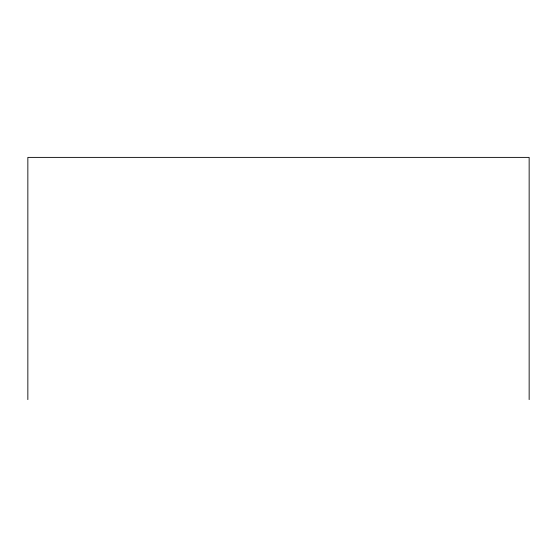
<?xml version="1.0" encoding="UTF-8"?>
<svg xmlns="http://www.w3.org/2000/svg" width="557" height="557" viewBox="0 0 557 557"><rect width="100%" height="100%" fill="white"/><g stroke="black" fill="none" stroke-linecap="round" stroke-linejoin="round"><path stroke-width="0.84" d="M529.15 399.613L529.15 157.387L27.85 157.387L27.85 399.613"/></g></svg>
